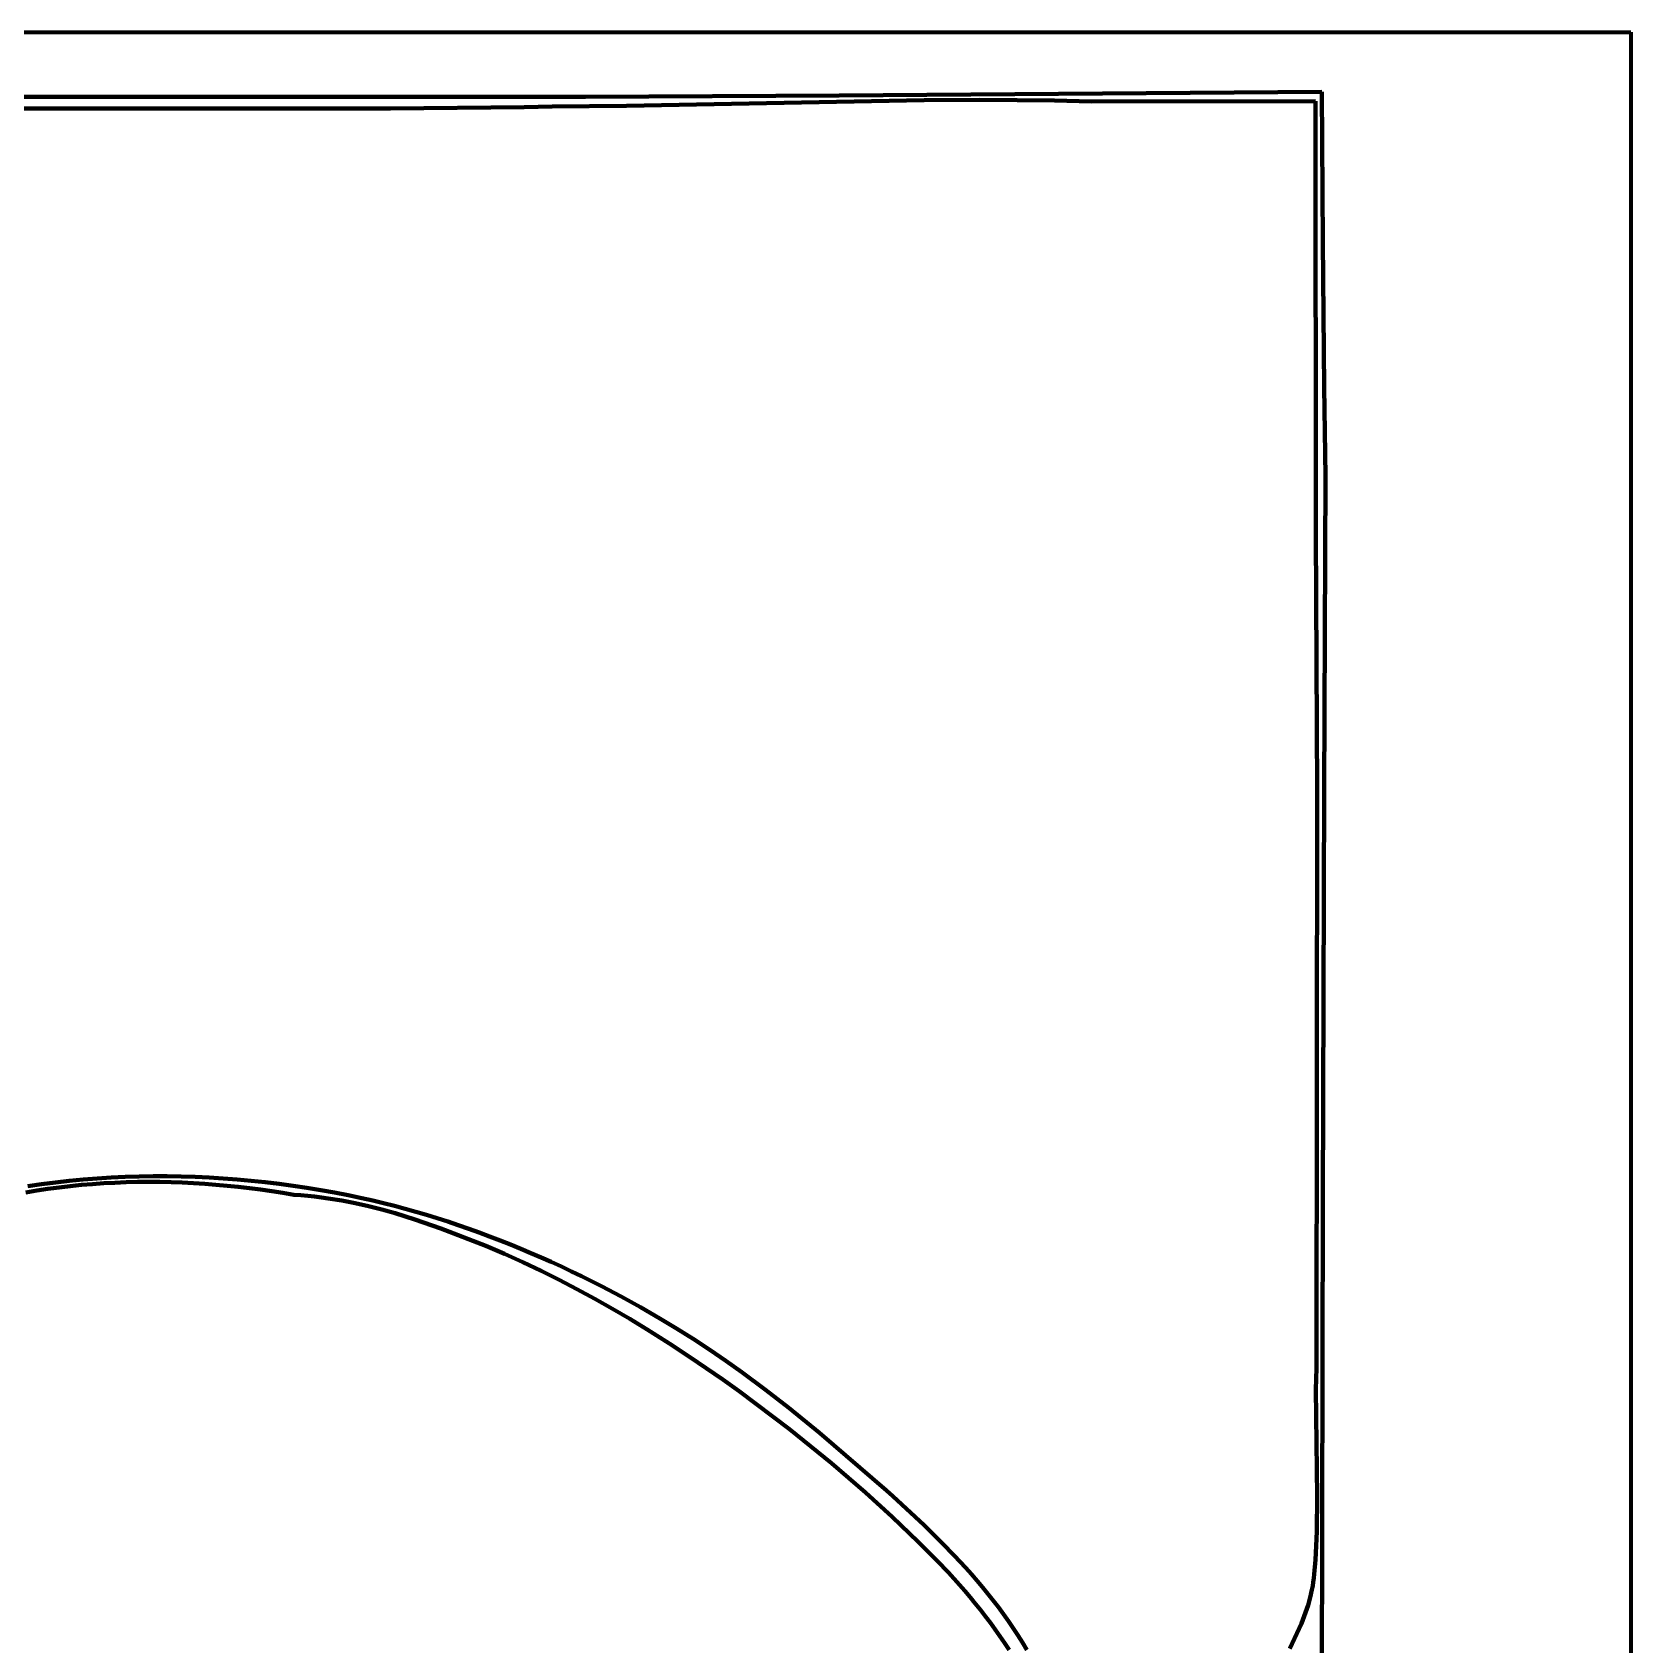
# Model space of a CAD drawing. Header units: millimetres. Extents: x 0 to 9.3, y 0 to 12.
# Drawn here: x 4.653 to 9.306, y 7.349 to 12.042 of the extents above; entities that cross this region are included whole.
import ezdxf

# ---------------------------------------------------------------- set-up
doc = ezdxf.new("R2010")
doc.units = ezdxf.units.MM
doc.layers.add('color#000000ff', color=7, linetype='CONTINUOUS', lineweight=100)
doc.layers.add('color#ffffffff', color=7, linetype='CONTINUOUS', lineweight=100)

msp = doc.modelspace()

# ---------------------------------------------------------------- linework, layer by layer
at = {"layer": 'color#000000ff'}
for p, q in [((3.9446, 11.8542), (6.2634, 11.854)), ((6.166, 11.826), (6.0849, 11.8233)), ((6.3826, 11.8276), (6.166, 11.826)), ((6.2634, 11.854), (7.001, 11.8576)), ((7.2488, 11.8436), (6.3826, 11.8276)), ((7.001, 11.8576), (8.4062, 11.8679)), ((7.4112, 11.8445), (7.2488, 11.8436)), ((7.5195, 11.8441), (7.4112, 11.8445)), ((7.6278, 11.8427), (7.5195, 11.8441)), ((7.7361, 11.8402), (7.6278, 11.8427)), ((8.3877, 11.8411), (7.7361, 11.8402)), ((8.3889, 10.583), (8.3877, 11.8411)), ((8.4062, 11.8679), (8.4096, 11.4313)), ((5.6951, 11.8195), (4.235, 11.8194)), ((6.0849, 11.8233), (5.6951, 11.8195)), ((8.4096, 11.4313), (8.4128, 11.0084)), ((8.4128, 11.0084), (8.4166, 10.7499)), ((8.4166, 10.7499), (8.4132, 9.833)), ((8.3924, 9.834), (8.3889, 10.583)), ((8.3904, 8.1534), (8.3924, 9.834)), ((8.4132, 9.833), (8.4097, 8.6394)), ((4.6393, 8.6831), (4.6796, 8.6891)), ((4.6796, 8.6891), (4.72, 8.6945)), ((4.72, 8.6945), (4.7605, 8.6991)), ((4.763, 8.6838), (4.7305, 8.68)), ((4.7605, 8.6991), (4.8011, 8.703)), ((4.7955, 8.687), (4.763, 8.6838)), ((4.828, 8.6898), (4.7955, 8.687)), ((4.8011, 8.703), (4.8417, 8.7063)), ((4.8606, 8.692), (4.828, 8.6898)), ((4.8417, 8.7063), (4.8824, 8.7089)), ((4.8932, 8.6937), (4.8606, 8.692)), ((4.8824, 8.7089), (4.9231, 8.7108)), ((4.9259, 8.6949), (4.8932, 8.6937)), ((4.9231, 8.7108), (4.9639, 8.712)), ((4.9586, 8.6957), (4.9259, 8.6949)), ((4.9913, 8.6959), (4.9586, 8.6957)), ((4.9639, 8.712), (5.0047, 8.7126)), ((5.024, 8.6957), (4.9913, 8.6959)), ((5.0047, 8.7126), (5.0455, 8.7126)), ((5.0567, 8.695), (5.024, 8.6957)), ((5.0455, 8.7126), (5.0863, 8.7119)), ((5.0894, 8.6938), (5.0567, 8.695)), ((5.0863, 8.7119), (5.1271, 8.7106)), ((5.122, 8.6922), (5.0894, 8.6938)), ((5.1547, 8.6901), (5.122, 8.6922)), ((5.1271, 8.7106), (5.1679, 8.7087)), ((5.1873, 8.6876), (5.1547, 8.6901)), ((5.1679, 8.7087), (5.2086, 8.7061)), ((5.2199, 8.6847), (5.1873, 8.6876)), ((5.2086, 8.7061), (5.2493, 8.703)), ((5.2524, 8.6813), (5.2199, 8.6847)), ((5.2493, 8.703), (5.29, 8.6993)), ((5.29, 8.6993), (5.3306, 8.6949)), ((5.3306, 8.6949), (5.3711, 8.69)), ((5.3711, 8.69), (5.4116, 8.6845)), ((5.4116, 8.6845), (5.4519, 8.6785)), ((4.6659, 8.6708), (4.6336, 8.6654)), ((4.6982, 8.6757), (4.6659, 8.6708)), ((4.7305, 8.68), (4.6982, 8.6757)), ((5.2849, 8.6775), (5.2524, 8.6813)), ((5.3174, 8.6734), (5.2849, 8.6775)), ((5.3497, 8.6688), (5.3174, 8.6734)), ((5.382, 8.6638), (5.3497, 8.6688)), ((5.4142, 8.6584), (5.382, 8.6638)), ((5.4343, 8.657), (5.4142, 8.6584)), ((5.4543, 8.6552), (5.4343, 8.657)), ((5.4519, 8.6785), (5.4922, 8.6719)), ((5.4742, 8.6531), (5.4543, 8.6552)), ((5.4941, 8.6506), (5.4742, 8.6531)), ((5.4922, 8.6719), (5.5323, 8.6647)), ((5.5139, 8.6478), (5.4941, 8.6506)), ((5.5534, 8.6414), (5.5139, 8.6478)), ((5.5323, 8.6647), (5.5723, 8.657)), ((5.5926, 8.6337), (5.5534, 8.6414)), ((5.5723, 8.657), (5.6122, 8.6487)), ((5.6122, 8.6487), (5.6438, 8.6415)), ((5.6438, 8.6415), (5.6753, 8.634)), ((8.4097, 8.6394), (8.4056, 6.8041)), ((5.6316, 8.6249), (5.5926, 8.6337)), ((5.6704, 8.6152), (5.6316, 8.6249)), ((5.709, 8.6045), (5.6704, 8.6152)), ((5.6753, 8.634), (5.7066, 8.626)), ((5.7066, 8.626), (5.7379, 8.6176)), ((5.7665, 8.5868), (5.709, 8.6045)), ((5.7379, 8.6176), (5.7691, 8.6089)), ((5.7691, 8.6089), (5.8001, 8.5997)), ((5.8001, 8.5997), (5.8311, 8.5902)), ((5.8311, 8.5902), (5.8619, 8.5804)), ((5.8423, 8.5607), (5.7665, 8.5868)), ((5.9729, 8.5099), (5.8423, 8.5607)), ((5.8619, 8.5804), (5.8926, 8.5702)), ((5.8926, 8.5702), (5.9232, 8.5596)), ((5.9232, 8.5596), (5.9536, 8.5487)), ((5.9536, 8.5487), (5.984, 8.5374)), ((6.0269, 8.4866), (5.9729, 8.5099)), ((5.984, 8.5374), (6.0142, 8.5258)), ((6.0142, 8.5258), (6.0443, 8.5138)), ((6.0443, 8.5138), (6.0743, 8.5016)), ((6.0743, 8.5016), (6.1041, 8.489)), ((6.0804, 8.4623), (6.0269, 8.4866)), ((6.1335, 8.437), (6.0804, 8.4623)), ((6.1041, 8.489), (6.1338, 8.4761)), ((6.1338, 8.4761), (6.1634, 8.4629)), ((6.1634, 8.4629), (6.1928, 8.4494)), ((6.1928, 8.4494), (6.2221, 8.4356)), ((6.1861, 8.4108), (6.1335, 8.437)), ((6.2382, 8.3836), (6.1861, 8.4108)), ((6.2221, 8.4356), (6.2513, 8.4215)), ((6.2513, 8.4215), (6.2803, 8.4071)), ((6.2803, 8.4071), (6.3092, 8.3924)), ((6.2899, 8.3556), (6.2382, 8.3836)), ((6.3411, 8.3267), (6.2899, 8.3556)), ((6.3092, 8.3924), (6.3664, 8.3622)), ((6.3664, 8.3622), (6.4231, 8.331)), ((6.3919, 8.297), (6.3411, 8.3267)), ((6.4231, 8.331), (6.4792, 8.2987)), ((6.4421, 8.2666), (6.3919, 8.297)), ((6.5167, 8.2195), (6.4421, 8.2666)), ((6.4792, 8.2987), (6.5039, 8.2841)), ((6.5039, 8.2841), (6.5283, 8.2692)), ((6.5283, 8.2692), (6.5768, 8.2388)), ((6.5903, 8.1708), (6.5167, 8.2195)), ((6.5768, 8.2388), (6.6245, 8.2073)), ((6.6628, 8.1206), (6.5903, 8.1708)), ((6.6245, 8.2073), (6.6717, 8.175)), ((6.6717, 8.175), (6.7183, 8.1418)), ((6.7106, 8.0865), (6.6628, 8.1206)), ((6.7183, 8.1418), (6.7871, 8.0907)), ((8.3888, 8.0915), (8.3904, 8.1534)), ((6.8568, 7.9759), (6.7106, 8.0865)), ((6.7871, 8.0907), (6.8549, 8.0381)), ((8.3929, 7.7815), (8.3888, 8.0915)), ((6.8549, 8.0381), (6.9438, 7.966)), ((6.979, 7.877), (6.8568, 7.9759)), ((6.9438, 7.966), (7.1392, 7.7983)), ((7.0783, 7.7916), (6.979, 7.877)), ((7.1558, 7.7212), (7.0783, 7.7916)), ((7.1392, 7.7983), (7.1575, 7.7818)), ((7.1575, 7.7818), (7.2484, 7.6973)), ((8.392, 7.6782), (8.3929, 7.7815)), ((7.2316, 7.6488), (7.1558, 7.7212)), ((7.2484, 7.6973), (7.3016, 7.6449)), ((8.3903, 7.6369), (8.392, 7.6782)), ((7.2871, 7.5933), (7.2316, 7.6488)), ((7.3016, 7.6449), (7.3362, 7.6091)), ((7.3362, 7.6091), (7.37, 7.5726)), ((8.3877, 7.5957), (8.3903, 7.6369)), ((7.3198, 7.5588), (7.2871, 7.5933)), ((7.3517, 7.5235), (7.3198, 7.5588)), ((7.37, 7.5726), (7.3865, 7.5541)), ((8.3841, 7.5545), (8.3877, 7.5957)), ((7.3673, 7.5055), (7.3517, 7.5235)), ((7.3865, 7.5541), (7.4028, 7.5353)), ((7.4028, 7.5353), (7.4188, 7.5164)), ((7.4188, 7.5164), (7.4345, 7.4972)), ((8.3725, 7.4866), (8.3776, 7.5089)), ((8.3776, 7.5089), (8.3797, 7.5201)), ((8.3797, 7.5201), (8.3815, 7.5315)), ((8.3815, 7.5315), (8.383, 7.5429)), ((8.383, 7.5429), (8.3841, 7.5545)), ((7.3826, 7.4873), (7.3673, 7.5055)), ((7.3977, 7.4689), (7.3826, 7.4873)), ((7.4126, 7.4503), (7.3977, 7.4689)), ((7.4345, 7.4972), (7.4499, 7.4778)), ((7.4499, 7.4778), (7.465, 7.4581)), ((8.3592, 7.443), (8.3664, 7.4646)), ((8.3664, 7.4646), (8.3725, 7.4866)), ((7.4272, 7.4314), (7.4126, 7.4503)), ((7.4415, 7.4124), (7.4272, 7.4314)), ((7.465, 7.4581), (7.4797, 7.4382)), ((7.4797, 7.4382), (7.4941, 7.418)), ((7.4941, 7.418), (7.5081, 7.3976)), ((8.347, 7.4109), (8.3592, 7.443)), ((7.4555, 7.3932), (7.4415, 7.4124)), ((7.4692, 7.3737), (7.4555, 7.3932)), ((7.4826, 7.3541), (7.4692, 7.3737)), ((7.5081, 7.3976), (7.5217, 7.3769)), ((7.5217, 7.3769), (7.5349, 7.3559)), ((8.3134, 7.3379), (8.347, 7.4109)), ((7.4958, 7.3342), (7.4826, 7.3541)), ((7.5349, 7.3559), (7.5476, 7.3346))]:
    msp.add_line(p, q, dxfattribs=at)
at = {"layer": 'color#ffffffff'}
for p, q in [((0, 12.0417), (9.3056, 12.0417)), ((9.3056, 12.0417), (9.3056, 0)), ((6.2634, 11.854), (3.9446, 11.8542)), ((6.0849, 11.8233), (6.166, 11.826)), ((6.166, 11.826), (6.3826, 11.8276)), ((7.001, 11.8576), (6.2634, 11.854)), ((6.3826, 11.8276), (7.2488, 11.8436)), ((8.4062, 11.8679), (7.001, 11.8576)), ((7.2488, 11.8436), (7.4112, 11.8445)), ((7.4112, 11.8445), (7.5195, 11.8441)), ((7.5195, 11.8441), (7.6278, 11.8427)), ((7.6278, 11.8427), (7.7361, 11.8402)), ((7.7361, 11.8402), (8.3877, 11.8411)), ((8.3877, 11.8411), (8.3889, 10.583)), ((8.4096, 11.4313), (8.4062, 11.8679)), ((4.235, 11.8194), (5.6951, 11.8195)), ((5.6951, 11.8195), (6.0849, 11.8233)), ((8.4128, 11.0084), (8.4096, 11.4313)), ((8.4166, 10.7499), (8.4128, 11.0084)), ((8.4132, 9.833), (8.4166, 10.7499)), ((8.3889, 10.583), (8.3924, 9.834)), ((8.3924, 9.834), (8.3904, 8.1534)), ((8.4097, 8.6394), (8.4132, 9.833)), ((4.6796, 8.6891), (4.6393, 8.6831)), ((4.72, 8.6945), (4.6796, 8.6891)), ((4.7605, 8.6991), (4.72, 8.6945)), ((4.7305, 8.68), (4.763, 8.6838)), ((4.8011, 8.703), (4.7605, 8.6991)), ((4.763, 8.6838), (4.7955, 8.687)), ((4.7955, 8.687), (4.828, 8.6898)), ((4.8417, 8.7063), (4.8011, 8.703)), ((4.828, 8.6898), (4.8606, 8.692)), ((4.8824, 8.7089), (4.8417, 8.7063)), ((4.8606, 8.692), (4.8932, 8.6937)), ((4.9231, 8.7108), (4.8824, 8.7089)), ((4.8932, 8.6937), (4.9259, 8.6949)), ((4.9639, 8.712), (4.9231, 8.7108)), ((4.9259, 8.6949), (4.9586, 8.6957)), ((4.9586, 8.6957), (4.9913, 8.6959)), ((5.0047, 8.7126), (4.9639, 8.712)), ((4.9913, 8.6959), (5.024, 8.6957)), ((5.0455, 8.7126), (5.0047, 8.7126)), ((5.024, 8.6957), (5.0567, 8.695)), ((5.0863, 8.7119), (5.0455, 8.7126)), ((5.0567, 8.695), (5.0894, 8.6938)), ((5.1271, 8.7106), (5.0863, 8.7119)), ((5.0894, 8.6938), (5.122, 8.6922)), ((5.122, 8.6922), (5.1547, 8.6901)), ((5.1679, 8.7087), (5.1271, 8.7106)), ((5.1547, 8.6901), (5.1873, 8.6876)), ((5.2086, 8.7061), (5.1679, 8.7087)), ((5.1873, 8.6876), (5.2199, 8.6847)), ((5.2493, 8.703), (5.2086, 8.7061)), ((5.2199, 8.6847), (5.2524, 8.6813)), ((5.29, 8.6993), (5.2493, 8.703)), ((5.3306, 8.6949), (5.29, 8.6993)), ((5.3711, 8.69), (5.3306, 8.6949)), ((5.4116, 8.6845), (5.3711, 8.69)), ((5.4519, 8.6785), (5.4116, 8.6845)), ((4.6336, 8.6654), (4.6659, 8.6708)), ((4.6659, 8.6708), (4.6982, 8.6757)), ((4.6982, 8.6757), (4.7305, 8.68)), ((5.2524, 8.6813), (5.2849, 8.6775)), ((5.2849, 8.6775), (5.3174, 8.6734)), ((5.3174, 8.6734), (5.3497, 8.6688)), ((5.3497, 8.6688), (5.382, 8.6638)), ((5.382, 8.6638), (5.4142, 8.6584)), ((5.4142, 8.6584), (5.4343, 8.657)), ((5.4343, 8.657), (5.4543, 8.6552)), ((5.4922, 8.6719), (5.4519, 8.6785)), ((5.4543, 8.6552), (5.4742, 8.6531)), ((5.4742, 8.6531), (5.4941, 8.6506)), ((5.5323, 8.6647), (5.4922, 8.6719)), ((5.4941, 8.6506), (5.5139, 8.6478)), ((5.5139, 8.6478), (5.5534, 8.6414)), ((5.5723, 8.657), (5.5323, 8.6647)), ((5.5534, 8.6414), (5.5926, 8.6337)), ((5.6122, 8.6487), (5.5723, 8.657)), ((5.6438, 8.6415), (5.6122, 8.6487)), ((5.6753, 8.634), (5.6438, 8.6415)), ((8.4056, 6.8041), (8.4097, 8.6394)), ((5.5926, 8.6337), (5.6316, 8.6249)), ((5.6316, 8.6249), (5.6704, 8.6152)), ((5.6704, 8.6152), (5.709, 8.6045)), ((5.7066, 8.626), (5.6753, 8.634)), ((5.7379, 8.6176), (5.7066, 8.626)), ((5.709, 8.6045), (5.7665, 8.5868)), ((5.7691, 8.6089), (5.7379, 8.6176)), ((5.8001, 8.5997), (5.7691, 8.6089)), ((5.8311, 8.5902), (5.8001, 8.5997)), ((5.8619, 8.5804), (5.8311, 8.5902)), ((5.7665, 8.5868), (5.8423, 8.5607)), ((5.8423, 8.5607), (5.9729, 8.5099)), ((5.8926, 8.5702), (5.8619, 8.5804)), ((5.9232, 8.5596), (5.8926, 8.5702)), ((5.9536, 8.5487), (5.9232, 8.5596)), ((5.984, 8.5374), (5.9536, 8.5487)), ((5.9729, 8.5099), (6.0269, 8.4866)), ((6.0142, 8.5258), (5.984, 8.5374)), ((6.0443, 8.5138), (6.0142, 8.5258)), ((6.0743, 8.5016), (6.0443, 8.5138)), ((6.1041, 8.489), (6.0743, 8.5016)), ((6.0269, 8.4866), (6.0804, 8.4623)), ((6.0804, 8.4623), (6.1335, 8.437)), ((6.1338, 8.4761), (6.1041, 8.489)), ((6.1634, 8.4629), (6.1338, 8.4761)), ((6.1928, 8.4494), (6.1634, 8.4629)), ((6.2221, 8.4356), (6.1928, 8.4494)), ((6.1335, 8.437), (6.1861, 8.4108)), ((6.1861, 8.4108), (6.2382, 8.3836)), ((6.2513, 8.4215), (6.2221, 8.4356)), ((6.2803, 8.4071), (6.2513, 8.4215)), ((6.3092, 8.3924), (6.2803, 8.4071)), ((6.2382, 8.3836), (6.2899, 8.3556)), ((6.2899, 8.3556), (6.3411, 8.3267)), ((6.3664, 8.3622), (6.3092, 8.3924)), ((6.4231, 8.331), (6.3664, 8.3622)), ((6.3411, 8.3267), (6.3919, 8.297)), ((6.4792, 8.2987), (6.4231, 8.331)), ((6.3919, 8.297), (6.4421, 8.2666)), ((6.4421, 8.2666), (6.5167, 8.2195)), ((6.5039, 8.2841), (6.4792, 8.2987)), ((6.5283, 8.2692), (6.5039, 8.2841)), ((6.5768, 8.2388), (6.5283, 8.2692)), ((6.5167, 8.2195), (6.5903, 8.1708)), ((6.6245, 8.2073), (6.5768, 8.2388)), ((6.5903, 8.1708), (6.6628, 8.1206)), ((6.6717, 8.175), (6.6245, 8.2073)), ((6.7183, 8.1418), (6.6717, 8.175)), ((6.6628, 8.1206), (6.7106, 8.0865)), ((6.7871, 8.0907), (6.7183, 8.1418)), ((8.3904, 8.1534), (8.3888, 8.0915)), ((6.7106, 8.0865), (6.8568, 7.9759)), ((6.8549, 8.0381), (6.7871, 8.0907)), ((8.3888, 8.0915), (8.3929, 7.7815)), ((6.9438, 7.966), (6.8549, 8.0381)), ((6.8568, 7.9759), (6.979, 7.877)), ((7.1392, 7.7983), (6.9438, 7.966)), ((6.979, 7.877), (7.0783, 7.7916)), ((7.0783, 7.7916), (7.1558, 7.7212)), ((7.1575, 7.7818), (7.1392, 7.7983)), ((7.2484, 7.6973), (7.1575, 7.7818)), ((8.3929, 7.7815), (8.392, 7.6782)), ((7.1558, 7.7212), (7.2316, 7.6488)), ((7.3016, 7.6449), (7.2484, 7.6973)), ((8.392, 7.6782), (8.3903, 7.6369)), ((7.2316, 7.6488), (7.2871, 7.5933)), ((7.3362, 7.6091), (7.3016, 7.6449)), ((7.37, 7.5726), (7.3362, 7.6091)), ((8.3903, 7.6369), (8.3877, 7.5957)), ((7.2871, 7.5933), (7.3198, 7.5588)), ((7.3198, 7.5588), (7.3517, 7.5235)), ((7.3865, 7.5541), (7.37, 7.5726)), ((8.3877, 7.5957), (8.3841, 7.5545)), ((7.3517, 7.5235), (7.3673, 7.5055)), ((7.4028, 7.5353), (7.3865, 7.5541)), ((7.4188, 7.5164), (7.4028, 7.5353)), ((7.4345, 7.4972), (7.4188, 7.5164)), ((8.3776, 7.5089), (8.3725, 7.4866)), ((8.3797, 7.5201), (8.3776, 7.5089)), ((8.3815, 7.5315), (8.3797, 7.5201)), ((8.383, 7.5429), (8.3815, 7.5315)), ((8.3841, 7.5545), (8.383, 7.5429)), ((7.3673, 7.5055), (7.3826, 7.4873)), ((7.3826, 7.4873), (7.3977, 7.4689)), ((7.3977, 7.4689), (7.4126, 7.4503)), ((7.4499, 7.4778), (7.4345, 7.4972)), ((7.465, 7.4581), (7.4499, 7.4778)), ((8.3664, 7.4646), (8.3592, 7.443)), ((8.3725, 7.4866), (8.3664, 7.4646)), ((7.4126, 7.4503), (7.4272, 7.4314)), ((7.4272, 7.4314), (7.4415, 7.4124)), ((7.4797, 7.4382), (7.465, 7.4581)), ((7.4941, 7.418), (7.4797, 7.4382)), ((7.5081, 7.3976), (7.4941, 7.418)), ((8.3592, 7.443), (8.347, 7.4109)), ((7.4415, 7.4124), (7.4555, 7.3932)), ((7.4555, 7.3932), (7.4692, 7.3737)), ((7.4692, 7.3737), (7.4826, 7.3541)), ((7.5217, 7.3769), (7.5081, 7.3976)), ((7.5349, 7.3559), (7.5217, 7.3769)), ((8.347, 7.4109), (8.3134, 7.3379)), ((7.4826, 7.3541), (7.4958, 7.3342)), ((7.5476, 7.3346), (7.5349, 7.3559))]:
    msp.add_line(p, q, dxfattribs=at)

doc.saveas('drawing.dxf')
